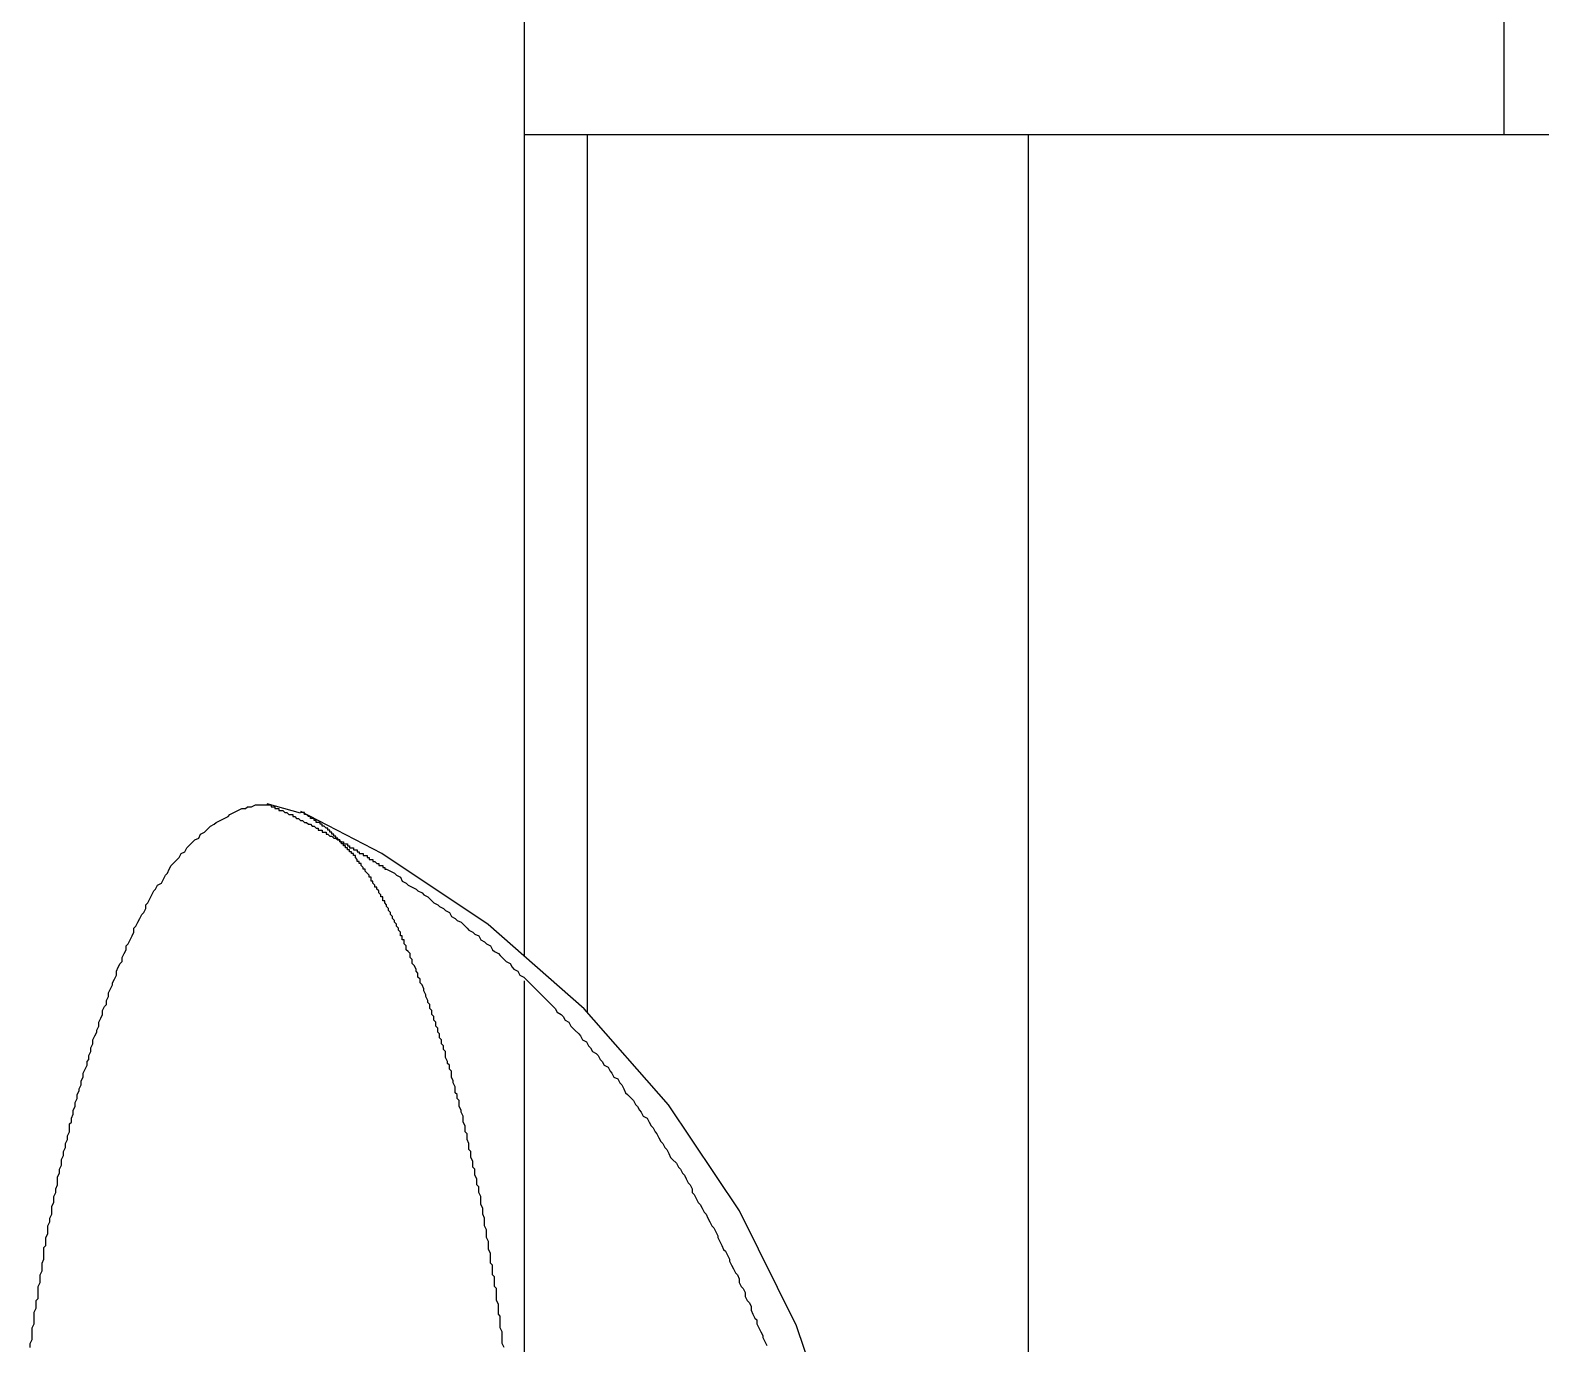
# Paper-space layout '2 DOOR PANEL LAYOUT - A1 Sheet' of a CAD drawing. Extents: x 50 to 825, y 22 to 486.
# Drawn here: x 423.4569 to 423.5573, y 322.9367 to 323.024 of the extents above; entities that cross this region are included whole.
import ezdxf

# ---------------------------------------------------------------- set-up
doc = ezdxf.new("R2010")
doc.units = 0
doc.layers.add('N-EQPM', color=3, linetype='Continuous', lineweight=25)

psp = doc.layouts.new('2 DOOR PANEL LAYOUT - A1 Sheet')

# ---------------------------------------------------------------- linework, layer by layer
at = {"layer": 'N-EQPM', "linetype": 'Continuous'}
for p, q in [((423.48973, 322.96246), (423.48973, 325.05495)), ((423.55482, 323.01707), (423.55482, 325.00044)), ((423.48975, 323.01707), (423.65893, 323.01707)), ((423.4939, 323.01707), (423.4939, 322.95875)), ((423.52323, 322.80885), (423.52323, 323.01707)), ((423.47486, 322.97198), (423.47264, 322.97259)), ((423.48027, 322.96928), (423.47487, 322.97208)), ((423.48973, 322.86509), (423.48973, 322.96083))]:
    psp.add_line(p, q, dxfattribs=at)
psp.add_lwpolyline([(423.51221, 322.9215), (423.51054, 322.92985), (423.5078, 322.93791), (423.50403, 322.94554), (423.4993, 322.9526), (423.4937, 322.95898), (423.48733, 322.96457), (423.48027, 322.96928)], dxfattribs=at)
at = {"layer": 'N-EQPM'}
for points in [[(423.4569, 322.93648, 0), (423.4569, 322.93674, 0), (423.45703, 322.937, 0), (423.45703, 322.93726, 0), (423.45703, 322.93752, 0), (423.45703, 322.93778, 0), (423.45716, 322.93804, 0), (423.45716, 322.9383, 0), (423.45716, 322.93856, 0), (423.45716, 322.93882, 0), (423.45729, 322.93908, 0), (423.45729, 322.93934, 0), (423.45729, 322.9396, 0), (423.45742, 322.93973, 0), (423.45742, 322.93999, 0), (423.45742, 322.94025, 0), (423.45742, 322.94052, 0), (423.45755, 322.94078, 0), (423.45755, 322.94104, 0), (423.45755, 322.9413, 0), (423.45768, 322.94156, 0), (423.45768, 322.94182, 0), (423.45768, 322.94208, 0), (423.45781, 322.94234, 0), (423.45781, 322.9426, 0), (423.45781, 322.94286, 0), (423.45781, 322.94312, 0), (423.45794, 322.94325, 0), (423.45794, 322.94351, 0), (423.45794, 322.94377, 0), (423.45807, 322.94403, 0), (423.45807, 322.94429, 0), (423.45807, 322.94455, 0), (423.4582, 322.94481, 0), (423.4582, 322.94507, 0), (423.45833, 322.94533, 0), (423.45833, 322.94559, 0), (423.45833, 322.94585, 0), (423.45846, 322.94611, 0), (423.45846, 322.94624, 0), (423.45846, 322.9465, 0), (423.45859, 322.94676, 0), (423.45859, 322.94702, 0), (423.45872, 322.94728, 0), (423.45872, 322.94754, 0), (423.45872, 322.9478, 0), (423.45885, 322.94806, 0), (423.45885, 322.94832, 0), (423.45898, 322.94858, 0), (423.45898, 322.94884, 0), (423.45898, 322.94897, 0), (423.45911, 322.94923, 0), (423.45911, 322.94949, 0), (423.45924, 322.94976, 0), (423.45924, 322.95002, 0), (423.45937, 322.95028, 0), (423.45937, 322.95054, 0), (423.4595, 322.9508, 0), (423.4595, 322.95106, 0), (423.4595, 322.95132, 0), (423.45963, 322.95145, 0), (423.45963, 322.95171, 0), (423.45976, 322.95197, 0), (423.45976, 322.95223, 0), (423.45989, 322.95249, 0), (423.45989, 322.95275, 0), (423.46002, 322.95301, 0), (423.46002, 322.95327, 0), (423.46015, 322.95353, 0), (423.46015, 322.95366, 0), (423.46028, 322.95392, 0), (423.46028, 322.95418, 0), (423.46041, 322.95444, 0), (423.46041, 322.9547, 0), (423.46054, 322.95496, 0), (423.46067, 322.95522, 0), (423.46067, 322.95548, 0), (423.4608, 322.95561, 0), (423.4608, 322.95587, 0), (423.46093, 322.95613, 0), (423.46093, 322.95639, 0), (423.46106, 322.95665, 0), (423.46106, 322.95691, 0), (423.46119, 322.95717, 0), (423.46132, 322.95743, 0), (423.46132, 322.95756, 0), (423.46145, 322.95782, 0), (423.46145, 322.95808, 0), (423.46158, 322.95834, 0), (423.46171, 322.9586, 0), (423.46171, 322.95887, 0), (423.46184, 322.95913, 0), (423.46197, 322.95926, 0), (423.46197, 322.95952, 0), (423.4621, 322.95978, 0), (423.4621, 322.96004, 0), (423.46223, 322.9603, 0), (423.46236, 322.96056, 0), (423.46236, 322.96069, 0), (423.46249, 322.96095, 0), (423.46262, 322.96121, 0), (423.46262, 322.96147, 0), (423.46275, 322.96173, 0), (423.46288, 322.96199, 0), (423.46301, 322.96212, 0), (423.46301, 322.96238, 0), (423.46314, 322.96264, 0), (423.46327, 322.9629, 0), (423.46327, 322.96316, 0), (423.4634, 322.96329, 0), (423.46353, 322.96355, 0), (423.46366, 322.96381, 0), (423.46379, 322.96407, 0), (423.46379, 322.96433, 0), (423.46392, 322.96446, 0), (423.46405, 322.96472, 0), (423.46418, 322.96498, 0), (423.46431, 322.96524, 0), (423.46444, 322.96537, 0), (423.46458, 322.96563, 0), (423.46458, 322.96589, 0), (423.46471, 322.96602, 0), (423.46484, 322.96628, 0), (423.46497, 322.96654, 0), (423.4651, 322.9668, 0), (423.46523, 322.96693, 0), (423.46536, 322.96719, 0), (423.46562, 322.96732, 0), (423.46575, 322.96758, 0), (423.46588, 322.96785, 0), (423.46601, 322.96798, 0), (423.46614, 322.96824, 0), (423.46627, 322.9685, 0), (423.4664, 322.96863, 0), (423.46666, 322.96889, 0), (423.46679, 322.96902, 0), (423.46692, 322.96928, 0), (423.46718, 322.96941, 0), (423.46731, 322.96967, 0), (423.46744, 322.9698, 0), (423.4677, 322.97006, 0), (423.46783, 322.97019, 0), (423.46809, 322.97032, 0), (423.46822, 322.97058, 0), (423.46848, 322.97071, 0), (423.46874, 322.97097, 0), (423.46887, 322.9711, 0), (423.46913, 322.97123, 0), (423.46926, 322.97136, 0), (423.46952, 322.97149, 0), (423.46978, 322.97162, 0), (423.47004, 322.97175, 0), (423.47017, 322.97188, 0), (423.47043, 322.97201, 0), (423.47069, 322.97214, 0), (423.47095, 322.97227, 0), (423.47121, 322.97227, 0), (423.47134, 322.9724, 0), (423.4716, 322.9724, 0), (423.47186, 322.97253, 0), (423.47212, 322.97253, 0), (423.47238, 322.97253, 0), (423.47264, 322.97253, 0)], [(423.47264, 322.97253, 0), (423.47264, 322.97253, 0), (423.47277, 322.97253, 0), (423.47277, 322.97253, 0), (423.47277, 322.97253, 0), (423.4729, 322.97253, 0), (423.4729, 322.97253, 0), (423.4729, 322.9724, 0), (423.47303, 322.9724, 0), (423.47303, 322.9724, 0), (423.47303, 322.9724, 0), (423.47316, 322.9724, 0), (423.47316, 322.9724, 0), (423.47316, 322.9724, 0), (423.47316, 322.97227, 0), (423.47329, 322.97227, 0), (423.47329, 322.97227, 0), (423.47329, 322.97227, 0), (423.47342, 322.97227, 0), (423.47342, 322.97227, 0), (423.47342, 322.97214, 0), (423.47355, 322.97214, 0), (423.47355, 322.97214, 0), (423.47355, 322.97214, 0), (423.47369, 322.97214, 0), (423.47369, 322.97214, 0), (423.47369, 322.97214, 0), (423.47382, 322.97201, 0), (423.47382, 322.97201, 0), (423.47382, 322.97201, 0), (423.47395, 322.97201, 0), (423.47395, 322.97201, 0), (423.47395, 322.97201, 0), (423.47408, 322.97188, 0), (423.47408, 322.97188, 0), (423.47408, 322.97188, 0), (423.47421, 322.97188, 0), (423.47421, 322.97188, 0), (423.47421, 322.97188, 0), (423.47434, 322.97188, 0), (423.47434, 322.97175, 0), (423.47434, 322.97175, 0), (423.47434, 322.97175, 0), (423.47447, 322.97175, 0), (423.47447, 322.97175, 0), (423.47447, 322.97175, 0), (423.4746, 322.97162, 0), (423.4746, 322.97162, 0), (423.4746, 322.97162, 0), (423.47473, 322.97162, 0), (423.47473, 322.97162, 0), (423.47473, 322.97162, 0), (423.47486, 322.97149, 0), (423.47486, 322.97149, 0), (423.47486, 322.97149, 0), (423.47499, 322.97149, 0), (423.47499, 322.97149, 0), (423.47499, 322.97149, 0), (423.47512, 322.97136, 0), (423.47512, 322.97136, 0), (423.47512, 322.97136, 0), (423.47525, 322.97136, 0), (423.47525, 322.97136, 0), (423.47525, 322.97136, 0), (423.47525, 322.97136, 0), (423.47538, 322.97123, 0), (423.47538, 322.97123, 0), (423.47538, 322.97123, 0), (423.47551, 322.97123, 0), (423.47551, 322.97123, 0), (423.47551, 322.97123, 0), (423.47564, 322.9711, 0), (423.47564, 322.9711, 0), (423.47564, 322.9711, 0), (423.47577, 322.9711, 0), (423.47577, 322.9711, 0), (423.47577, 322.9711, 0), (423.4759, 322.97097, 0), (423.4759, 322.97097, 0), (423.4759, 322.97097, 0), (423.47603, 322.97097, 0), (423.47603, 322.97097, 0), (423.47603, 322.97097, 0), (423.47603, 322.97084, 0), (423.47616, 322.97084, 0), (423.47616, 322.97084, 0), (423.47616, 322.97084, 0), (423.47629, 322.97084, 0), (423.47629, 322.97084, 0), (423.47629, 322.97071, 0), (423.47642, 322.97071, 0), (423.47642, 322.97071, 0), (423.47642, 322.97071, 0), (423.47655, 322.97071, 0), (423.47655, 322.97071, 0), (423.47655, 322.97058, 0), (423.47668, 322.97058, 0), (423.47668, 322.97058, 0), (423.47668, 322.97058, 0), (423.47668, 322.97058, 0), (423.47681, 322.97045, 0), (423.47681, 322.97045, 0), (423.47681, 322.97045, 0), (423.47694, 322.97045, 0), (423.47694, 322.97045, 0), (423.47694, 322.97045, 0), (423.47707, 322.97032, 0), (423.47707, 322.97032, 0), (423.47707, 322.97032, 0), (423.4772, 322.97032, 0), (423.4772, 322.97032, 0), (423.4772, 322.97032, 0), (423.47733, 322.97019, 0), (423.47733, 322.97019, 0), (423.47733, 322.97019, 0), (423.47733, 322.97019, 0), (423.47746, 322.97019, 0), (423.47746, 322.97019, 0), (423.47746, 322.97006, 0), (423.47759, 322.97006, 0), (423.47759, 322.97006, 0), (423.47759, 322.97006, 0), (423.47772, 322.97006, 0), (423.47772, 322.96993, 0), (423.47772, 322.96993, 0), (423.47785, 322.96993, 0), (423.47785, 322.96993, 0), (423.47785, 322.96993, 0)], [(423.47785, 322.9698, 0), (423.47785, 322.9698, 0), (423.47785, 322.9698, 0), (423.47772, 322.9698, 0), (423.47772, 322.9698, 0), (423.47772, 322.96993, 0), (423.47772, 322.96993, 0), (423.47772, 322.96993, 0), (423.47772, 322.96993, 0), (423.47772, 322.96993, 0), (423.47772, 322.96993, 0), (423.47759, 322.96993, 0), (423.47759, 322.96993, 0), (423.47759, 322.97006, 0), (423.47759, 322.97006, 0), (423.47759, 322.97006, 0), (423.47759, 322.97006, 0), (423.47759, 322.97006, 0), (423.47759, 322.97006, 0), (423.47746, 322.97006, 0), (423.47746, 322.97019, 0), (423.47746, 322.97019, 0), (423.47746, 322.97019, 0), (423.47746, 322.97019, 0), (423.47746, 322.97019, 0), (423.47746, 322.97019, 0), (423.47746, 322.97019, 0), (423.47733, 322.97019, 0), (423.47733, 322.97032, 0), (423.47733, 322.97032, 0), (423.47733, 322.97032, 0), (423.47733, 322.97032, 0), (423.47733, 322.97032, 0), (423.47733, 322.97032, 0), (423.47733, 322.97032, 0), (423.4772, 322.97032, 0), (423.4772, 322.97032, 0), (423.4772, 322.97045, 0), (423.4772, 322.97045, 0), (423.4772, 322.97045, 0), (423.4772, 322.97045, 0), (423.4772, 322.97045, 0), (423.47707, 322.97045, 0), (423.47707, 322.97045, 0), (423.47707, 322.97045, 0), (423.47707, 322.97058, 0), (423.47707, 322.97058, 0), (423.47707, 322.97058, 0), (423.47707, 322.97058, 0), (423.47707, 322.97058, 0), (423.47694, 322.97058, 0), (423.47694, 322.97058, 0), (423.47694, 322.97058, 0), (423.47694, 322.97071, 0), (423.47694, 322.97071, 0), (423.47694, 322.97071, 0), (423.47694, 322.97071, 0), (423.47681, 322.97071, 0), (423.47681, 322.97071, 0), (423.47681, 322.97071, 0), (423.47681, 322.97071, 0), (423.47681, 322.97071, 0), (423.47681, 322.97084, 0), (423.47681, 322.97084, 0), (423.47668, 322.97084, 0), (423.47668, 322.97084, 0), (423.47668, 322.97084, 0), (423.47668, 322.97084, 0), (423.47668, 322.97084, 0), (423.47668, 322.97084, 0), (423.47668, 322.97097, 0), (423.47668, 322.97097, 0), (423.47655, 322.97097, 0), (423.47655, 322.97097, 0), (423.47655, 322.97097, 0), (423.47655, 322.97097, 0), (423.47655, 322.97097, 0), (423.47655, 322.97097, 0), (423.47655, 322.97097, 0), (423.47642, 322.9711, 0), (423.47642, 322.9711, 0), (423.47642, 322.9711, 0), (423.47642, 322.9711, 0), (423.47642, 322.9711, 0), (423.47642, 322.9711, 0), (423.47642, 322.9711, 0), (423.47629, 322.9711, 0), (423.47629, 322.9711, 0), (423.47629, 322.97123, 0), (423.47629, 322.97123, 0), (423.47629, 322.97123, 0), (423.47629, 322.97123, 0), (423.47629, 322.97123, 0), (423.47616, 322.97123, 0), (423.47616, 322.97123, 0), (423.47616, 322.97123, 0), (423.47616, 322.97123, 0), (423.47616, 322.97136, 0), (423.47616, 322.97136, 0), (423.47616, 322.97136, 0), (423.47603, 322.97136, 0), (423.47603, 322.97136, 0), (423.47603, 322.97136, 0), (423.47603, 322.97136, 0), (423.47603, 322.97136, 0), (423.47603, 322.97136, 0), (423.4759, 322.97136, 0), (423.4759, 322.97149, 0), (423.4759, 322.97149, 0), (423.4759, 322.97149, 0), (423.4759, 322.97149, 0), (423.4759, 322.97149, 0), (423.4759, 322.97149, 0), (423.47577, 322.97149, 0), (423.47577, 322.97149, 0), (423.47577, 322.97149, 0), (423.47577, 322.97149, 0), (423.47577, 322.97162, 0), (423.47577, 322.97162, 0), (423.47577, 322.97162, 0), (423.47564, 322.97162, 0), (423.47564, 322.97162, 0), (423.47564, 322.97162, 0), (423.47564, 322.97162, 0), (423.47564, 322.97162, 0), (423.47564, 322.97162, 0), (423.47551, 322.97162, 0), (423.47551, 322.97162, 0), (423.47551, 322.97175, 0), (423.47551, 322.97175, 0), (423.47551, 322.97175, 0), (423.47551, 322.97175, 0), (423.47551, 322.97175, 0), (423.47538, 322.97175, 0), (423.47538, 322.97175, 0), (423.47538, 322.97175, 0), (423.47538, 322.97175, 0), (423.47538, 322.97175, 0), (423.47538, 322.97175, 0), (423.47525, 322.97188, 0), (423.47525, 322.97188, 0), (423.47525, 322.97188, 0), (423.47525, 322.97188, 0), (423.47525, 322.97188, 0), (423.47525, 322.97188, 0), (423.47525, 322.97188, 0), (423.47512, 322.97188, 0), (423.47512, 322.97188, 0), (423.47512, 322.97188, 0), (423.47512, 322.97188, 0), (423.47512, 322.97188, 0), (423.47512, 322.97201, 0), (423.47499, 322.97201, 0), (423.47499, 322.97201, 0), (423.47499, 322.97201, 0), (423.47499, 322.97201, 0), (423.47499, 322.97201, 0), (423.47499, 322.97201, 0), (423.47486, 322.97201, 0), (423.47486, 322.97201, 0)], [(423.47785, 322.96993, 0), (423.47785, 322.96993, 0), (423.47798, 322.96993, 0), (423.47798, 322.9698, 0), (423.47798, 322.9698, 0), (423.47798, 322.9698, 0), (423.47798, 322.9698, 0), (423.47798, 322.9698, 0), (423.47811, 322.9698, 0), (423.47811, 322.9698, 0), (423.47811, 322.9698, 0), (423.47811, 322.9698, 0), (423.47811, 322.9698, 0), (423.47811, 322.96967, 0), (423.47824, 322.96967, 0), (423.47824, 322.96967, 0), (423.47824, 322.96967, 0), (423.47824, 322.96967, 0), (423.47824, 322.96967, 0), (423.47824, 322.96967, 0), (423.47837, 322.96967, 0), (423.47837, 322.96967, 0), (423.47837, 322.96967, 0), (423.47837, 322.96954, 0), (423.47837, 322.96954, 0), (423.47837, 322.96954, 0), (423.4785, 322.96954, 0), (423.4785, 322.96954, 0), (423.4785, 322.96954, 0), (423.4785, 322.96954, 0), (423.4785, 322.96954, 0), (423.4785, 322.96954, 0), (423.47863, 322.96954, 0), (423.47863, 322.96941, 0), (423.47863, 322.96941, 0), (423.47863, 322.96941, 0), (423.47863, 322.96941, 0), (423.47863, 322.96941, 0), (423.47876, 322.96941, 0), (423.47876, 322.96941, 0), (423.47876, 322.96941, 0), (423.47876, 322.96941, 0), (423.47876, 322.96941, 0), (423.47876, 322.96928, 0), (423.47889, 322.96928, 0), (423.47889, 322.96928, 0), (423.47889, 322.96928, 0), (423.47889, 322.96928, 0), (423.47889, 322.96928, 0), (423.47889, 322.96928, 0), (423.47902, 322.96928, 0), (423.47902, 322.96928, 0), (423.47902, 322.96928, 0), (423.47902, 322.96915, 0), (423.47902, 322.96915, 0), (423.47902, 322.96915, 0), (423.47915, 322.96915, 0), (423.47915, 322.96915, 0), (423.47915, 322.96915, 0), (423.47915, 322.96915, 0), (423.47915, 322.96915, 0), (423.47915, 322.96915, 0), (423.47928, 322.96915, 0), (423.47928, 322.96902, 0), (423.47928, 322.96902, 0), (423.47928, 322.96902, 0), (423.47928, 322.96902, 0), (423.47928, 322.96902, 0), (423.47941, 322.96902, 0), (423.47941, 322.96902, 0), (423.47941, 322.96902, 0), (423.47941, 322.96902, 0), (423.47941, 322.96902, 0), (423.47941, 322.96889, 0), (423.47954, 322.96889, 0), (423.47954, 322.96889, 0), (423.47954, 322.96889, 0), (423.47954, 322.96889, 0), (423.47954, 322.96889, 0), (423.47954, 322.96889, 0), (423.47967, 322.96889, 0), (423.47967, 322.96889, 0), (423.47967, 322.96876, 0), (423.47967, 322.96876, 0), (423.47967, 322.96876, 0), (423.47967, 322.96876, 0), (423.4798, 322.96876, 0), (423.4798, 322.96876, 0), (423.4798, 322.96876, 0), (423.4798, 322.96876, 0), (423.4798, 322.96876, 0), (423.4798, 322.96876, 0), (423.47993, 322.96863, 0), (423.47993, 322.96863, 0), (423.47993, 322.96863, 0), (423.47993, 322.96863, 0), (423.47993, 322.96863, 0), (423.47993, 322.96863, 0), (423.48006, 322.96863, 0), (423.48006, 322.96863, 0), (423.48006, 322.96863, 0), (423.48006, 322.96863, 0), (423.48006, 322.9685, 0), (423.48006, 322.9685, 0), (423.48019, 322.9685, 0), (423.48019, 322.9685, 0), (423.48019, 322.9685, 0), (423.48019, 322.9685, 0), (423.48019, 322.9685, 0), (423.48019, 322.9685, 0), (423.48032, 322.9685, 0), (423.48032, 322.96837, 0), (423.48032, 322.96837, 0), (423.48032, 322.96837, 0), (423.48032, 322.96837, 0), (423.48032, 322.96837, 0), (423.48045, 322.96837, 0), (423.48045, 322.96837, 0), (423.48045, 322.96837, 0), (423.48045, 322.96837, 0), (423.48045, 322.96837, 0), (423.48045, 322.96824, 0), (423.48058, 322.96824, 0), (423.48058, 322.96824, 0), (423.48058, 322.96824, 0), (423.48058, 322.96824, 0), (423.48058, 322.96824, 0), (423.48058, 322.96824, 0)], [(423.48175, 322.96355, 0), (423.48162, 322.96355, 0), (423.48162, 322.96368, 0), (423.48162, 322.96368, 0), (423.48162, 322.96368, 0), (423.48162, 322.96381, 0), (423.48149, 322.96381, 0), (423.48149, 322.96394, 0), (423.48149, 322.96394, 0), (423.48149, 322.96394, 0), (423.48149, 322.96407, 0), (423.48149, 322.96407, 0), (423.48136, 322.9642, 0), (423.48136, 322.9642, 0), (423.48136, 322.9642, 0), (423.48136, 322.96433, 0), (423.48136, 322.96433, 0), (423.48123, 322.96446, 0), (423.48123, 322.96446, 0), (423.48123, 322.96446, 0), (423.48123, 322.96459, 0), (423.48123, 322.96459, 0), (423.4811, 322.96472, 0), (423.4811, 322.96472, 0), (423.4811, 322.96485, 0), (423.4811, 322.96485, 0), (423.4811, 322.96485, 0), (423.48097, 322.96498, 0), (423.48097, 322.96498, 0), (423.48097, 322.96511, 0), (423.48097, 322.96511, 0), (423.48097, 322.96511, 0), (423.48084, 322.96524, 0), (423.48084, 322.96524, 0), (423.48084, 322.96537, 0), (423.48084, 322.96537, 0), (423.48084, 322.96537, 0), (423.48071, 322.9655, 0), (423.48071, 322.9655, 0), (423.48071, 322.96563, 0), (423.48071, 322.96563, 0), (423.48071, 322.96563, 0), (423.48058, 322.96576, 0), (423.48058, 322.96576, 0), (423.48058, 322.96589, 0), (423.48058, 322.96589, 0), (423.48058, 322.96589, 0), (423.48045, 322.96602, 0), (423.48045, 322.96602, 0), (423.48045, 322.96615, 0), (423.48045, 322.96615, 0), (423.48032, 322.96615, 0), (423.48032, 322.96628, 0), (423.48032, 322.96628, 0), (423.48032, 322.96628, 0), (423.48032, 322.96641, 0), (423.48019, 322.96641, 0), (423.48019, 322.96654, 0), (423.48019, 322.96654, 0), (423.48019, 322.96654, 0), (423.48006, 322.96667, 0), (423.48006, 322.96667, 0), (423.48006, 322.9668, 0), (423.48006, 322.9668, 0), (423.48006, 322.9668, 0), (423.47993, 322.96693, 0), (423.47993, 322.96693, 0), (423.47993, 322.96706, 0), (423.47993, 322.96706, 0), (423.4798, 322.96706, 0), (423.4798, 322.96719, 0), (423.4798, 322.96719, 0), (423.4798, 322.96719, 0), (423.47967, 322.96732, 0), (423.47967, 322.96732, 0), (423.47967, 322.96745, 0), (423.47967, 322.96745, 0), (423.47954, 322.96745, 0), (423.47954, 322.96758, 0), (423.47954, 322.96758, 0), (423.47954, 322.96758, 0), (423.47954, 322.96771, 0), (423.47941, 322.96771, 0), (423.47941, 322.96785, 0), (423.47941, 322.96785, 0), (423.47941, 322.96785, 0), (423.47928, 322.96798, 0), (423.47928, 322.96798, 0), (423.47928, 322.96798, 0), (423.47915, 322.96811, 0), (423.47915, 322.96811, 0), (423.47915, 322.96824, 0), (423.47915, 322.96824, 0), (423.47902, 322.96824, 0), (423.47902, 322.96837, 0), (423.47902, 322.96837, 0), (423.47902, 322.96837, 0), (423.47889, 322.9685, 0), (423.47889, 322.9685, 0), (423.47889, 322.9685, 0), (423.47889, 322.96863, 0), (423.47876, 322.96863, 0), (423.47876, 322.96863, 0), (423.47876, 322.96876, 0), (423.47863, 322.96876, 0), (423.47863, 322.96889, 0), (423.47863, 322.96889, 0), (423.47863, 322.96889, 0), (423.4785, 322.96902, 0), (423.4785, 322.96902, 0), (423.4785, 322.96902, 0), (423.4785, 322.96915, 0), (423.47837, 322.96915, 0), (423.47837, 322.96915, 0), (423.47837, 322.96928, 0), (423.47824, 322.96928, 0), (423.47824, 322.96928, 0), (423.47824, 322.96941, 0), (423.47824, 322.96941, 0), (423.47811, 322.96941, 0), (423.47811, 322.96954, 0), (423.47811, 322.96954, 0), (423.47798, 322.96954, 0), (423.47798, 322.96967, 0), (423.47798, 322.96967, 0), (423.47785, 322.96967, 0), (423.47785, 322.9698, 0), (423.47785, 322.9698, 0)], [(423.48058, 322.96824, 0), (423.48084, 322.96811, 0), (423.4811, 322.96798, 0), (423.48123, 322.96785, 0), (423.48149, 322.96771, 0), (423.48162, 322.96745, 0), (423.48188, 322.96732, 0), (423.48201, 322.96719, 0), (423.48227, 322.96706, 0), (423.48253, 322.96693, 0), (423.48266, 322.9668, 0), (423.48293, 322.96667, 0), (423.48306, 322.96654, 0), (423.48332, 322.96641, 0), (423.48345, 322.96628, 0), (423.48371, 322.96602, 0), (423.48397, 322.96589, 0), (423.4841, 322.96576, 0), (423.48436, 322.96563, 0), (423.48449, 322.9655, 0), (423.48475, 322.96537, 0), (423.48488, 322.96511, 0), (423.48514, 322.96498, 0), (423.48527, 322.96485, 0), (423.48553, 322.96472, 0), (423.48566, 322.96459, 0), (423.48592, 322.96433, 0), (423.48605, 322.9642, 0), (423.48631, 322.96407, 0), (423.48644, 322.96394, 0), (423.4867, 322.96381, 0), (423.48683, 322.96355, 0), (423.48709, 322.96342, 0), (423.48722, 322.96329, 0), (423.48748, 322.96316, 0), (423.48761, 322.9629, 0), (423.48774, 322.96277, 0), (423.488, 322.96264, 0), (423.48813, 322.96251, 0), (423.48839, 322.96225, 0), (423.48852, 322.96212, 0), (423.48878, 322.96199, 0), (423.48891, 322.96173, 0), (423.48904, 322.9616, 0), (423.4893, 322.96147, 0), (423.48943, 322.96121, 0), (423.48969, 322.96108, 0), (423.48982, 322.96095, 0), (423.48995, 322.96082, 0), (423.49021, 322.96056, 0), (423.49034, 322.96043, 0), (423.4906, 322.96017, 0), (423.49073, 322.96004, 0), (423.49086, 322.95991, 0), (423.49112, 322.95965, 0), (423.49125, 322.95952, 0), (423.49138, 322.95939, 0), (423.49164, 322.95913, 0), (423.49177, 322.959, 0), (423.4919, 322.95874, 0), (423.49217, 322.9586, 0), (423.4923, 322.95847, 0), (423.49243, 322.95821, 0), (423.49269, 322.95808, 0), (423.49282, 322.95782, 0), (423.49295, 322.95769, 0), (423.49308, 322.95756, 0), (423.49334, 322.9573, 0), (423.49347, 322.95717, 0), (423.4936, 322.95691, 0), (423.49386, 322.95678, 0), (423.49399, 322.95652, 0), (423.49412, 322.95639, 0), (423.49425, 322.95613, 0), (423.49451, 322.956, 0), (423.49464, 322.95587, 0), (423.49477, 322.95561, 0), (423.4949, 322.95548, 0), (423.49503, 322.95522, 0), (423.49529, 322.95509, 0), (423.49542, 322.95483, 0), (423.49555, 322.9547, 0), (423.49568, 322.95444, 0), (423.49594, 322.95431, 0), (423.49607, 322.95405, 0), (423.4962, 322.95392, 0), (423.49633, 322.95366, 0), (423.49646, 322.9534, 0), (423.49659, 322.95327, 0), (423.49685, 322.95301, 0), (423.49698, 322.95288, 0), (423.49711, 322.95262, 0), (423.49724, 322.95249, 0), (423.49737, 322.95223, 0), (423.4975, 322.9521, 0), (423.49763, 322.95184, 0), (423.49789, 322.95171, 0), (423.49802, 322.95145, 0), (423.49815, 322.95119, 0), (423.49828, 322.95106, 0), (423.49841, 322.9508, 0), (423.49854, 322.95067, 0), (423.49867, 322.95041, 0), (423.4988, 322.95015, 0), (423.49893, 322.95002, 0), (423.49906, 322.94976, 0), (423.49919, 322.94963, 0), (423.49932, 322.94936, 0), (423.49945, 322.9491, 0), (423.49958, 322.94897, 0), (423.49984, 322.94871, 0), (423.49997, 322.94845, 0), (423.5001, 322.94832, 0), (423.50023, 322.94806, 0), (423.50036, 322.94793, 0), (423.50049, 322.94767, 0), (423.50062, 322.94741, 0), (423.50075, 322.94728, 0), (423.50088, 322.94702, 0), (423.50088, 322.94676, 0), (423.50101, 322.94663, 0), (423.50115, 322.94637, 0), (423.50128, 322.94611, 0), (423.50141, 322.94598, 0), (423.50154, 322.94572, 0), (423.50167, 322.94546, 0), (423.5018, 322.94533, 0), (423.50193, 322.94507, 0), (423.50206, 322.94481, 0), (423.50219, 322.94455, 0), (423.50232, 322.94442, 0), (423.50245, 322.94416, 0), (423.50258, 322.9439, 0), (423.50258, 322.94377, 0), (423.50271, 322.94351, 0), (423.50284, 322.94325, 0), (423.50297, 322.94299, 0), (423.5031, 322.94286, 0), (423.50323, 322.9426, 0), (423.50336, 322.94234, 0), (423.50336, 322.94221, 0), (423.50349, 322.94195, 0), (423.50362, 322.94169, 0), (423.50375, 322.94143, 0), (423.50388, 322.9413, 0), (423.50401, 322.94104, 0), (423.50401, 322.94078, 0), (423.50414, 322.94052, 0), (423.50427, 322.94039, 0), (423.5044, 322.94012, 0), (423.5044, 322.93986, 0), (423.50453, 322.9396, 0), (423.50466, 322.93947, 0), (423.50479, 322.93921, 0), (423.50479, 322.93895, 0), (423.50492, 322.93869, 0), (423.50505, 322.93843, 0), (423.50518, 322.9383, 0), (423.50518, 322.93804, 0), (423.50531, 322.93778, 0), (423.50544, 322.93752, 0), (423.50557, 322.93726, 0), (423.50557, 322.93713, 0), (423.5057, 322.93687, 0), (423.50583, 322.93661, 0)], [(423.48839, 322.93648, 0), (423.48826, 322.93674, 0), (423.48826, 322.937, 0), (423.48826, 322.93713, 0), (423.48826, 322.93739, 0), (423.48826, 322.93752, 0), (423.48813, 322.93778, 0), (423.48813, 322.93791, 0), (423.48813, 322.93817, 0), (423.48813, 322.9383, 0), (423.48813, 322.93856, 0), (423.488, 322.93869, 0), (423.488, 322.93895, 0), (423.488, 322.93908, 0), (423.488, 322.93934, 0), (423.48787, 322.9396, 0), (423.48787, 322.93973, 0), (423.48787, 322.93999, 0), (423.48787, 322.94012, 0), (423.48787, 322.94039, 0), (423.48774, 322.94052, 0), (423.48774, 322.94078, 0), (423.48774, 322.94091, 0), (423.48774, 322.94117, 0), (423.48761, 322.9413, 0), (423.48761, 322.94156, 0), (423.48761, 322.94169, 0), (423.48761, 322.94195, 0), (423.48748, 322.94208, 0), (423.48748, 322.94234, 0), (423.48748, 322.9426, 0), (423.48748, 322.94273, 0), (423.48735, 322.94299, 0), (423.48735, 322.94312, 0), (423.48735, 322.94338, 0), (423.48735, 322.94351, 0), (423.48722, 322.94377, 0), (423.48722, 322.9439, 0), (423.48722, 322.94416, 0), (423.48722, 322.94429, 0), (423.48709, 322.94455, 0), (423.48709, 322.94468, 0), (423.48709, 322.94494, 0), (423.48709, 322.94507, 0), (423.48696, 322.94533, 0), (423.48696, 322.94546, 0), (423.48696, 322.94572, 0), (423.48683, 322.94598, 0), (423.48683, 322.94611, 0), (423.48683, 322.94637, 0), (423.48683, 322.9465, 0), (423.4867, 322.94676, 0), (423.4867, 322.94689, 0), (423.4867, 322.94715, 0), (423.48657, 322.94728, 0), (423.48657, 322.94754, 0), (423.48657, 322.94767, 0), (423.48644, 322.94793, 0), (423.48644, 322.94806, 0), (423.48644, 322.94832, 0), (423.48631, 322.94845, 0), (423.48631, 322.94871, 0), (423.48631, 322.94884, 0), (423.48618, 322.9491, 0), (423.48618, 322.94923, 0), (423.48618, 322.94949, 0), (423.48605, 322.94963, 0), (423.48605, 322.94989, 0), (423.48605, 322.95002, 0), (423.48592, 322.95028, 0), (423.48592, 322.95041, 0), (423.48592, 322.95067, 0), (423.48579, 322.9508, 0), (423.48579, 322.95106, 0), (423.48579, 322.95119, 0), (423.48566, 322.95145, 0), (423.48566, 322.95171, 0), (423.48566, 322.95184, 0), (423.48553, 322.9521, 0), (423.48553, 322.95223, 0), (423.4854, 322.95249, 0), (423.4854, 322.95262, 0), (423.4854, 322.95288, 0), (423.48527, 322.95301, 0), (423.48527, 322.95327, 0), (423.48514, 322.9534, 0), (423.48514, 322.95366, 0), (423.48514, 322.95379, 0), (423.48501, 322.95405, 0), (423.48501, 322.95418, 0), (423.48488, 322.95444, 0), (423.48488, 322.95457, 0), (423.48488, 322.95483, 0), (423.48475, 322.95496, 0), (423.48475, 322.95522, 0), (423.48462, 322.95535, 0), (423.48462, 322.95548, 0), (423.48449, 322.95574, 0), (423.48449, 322.95587, 0), (423.48449, 322.95613, 0), (423.48436, 322.95626, 0), (423.48436, 322.95652, 0), (423.48423, 322.95665, 0), (423.48423, 322.95691, 0), (423.4841, 322.95704, 0), (423.4841, 322.9573, 0), (423.48397, 322.95743, 0), (423.48397, 322.95769, 0), (423.48384, 322.95782, 0), (423.48384, 322.95808, 0), (423.48371, 322.95821, 0), (423.48371, 322.95847, 0), (423.48358, 322.9586, 0), (423.48358, 322.95887, 0), (423.48345, 322.959, 0), (423.48345, 322.95926, 0), (423.48332, 322.95939, 0), (423.48332, 322.95952, 0), (423.48319, 322.95978, 0), (423.48319, 322.95991, 0), (423.48306, 322.96017, 0), (423.48306, 322.9603, 0), (423.48293, 322.96056, 0), (423.4828, 322.96069, 0), (423.4828, 322.96095, 0), (423.48266, 322.96108, 0), (423.48266, 322.96134, 0), (423.48253, 322.96147, 0), (423.48253, 322.9616, 0), (423.4824, 322.96186, 0), (423.48227, 322.96199, 0), (423.48227, 322.96225, 0), (423.48214, 322.96238, 0), (423.48214, 322.96264, 0), (423.48201, 322.96277, 0), (423.48188, 322.9629, 0), (423.48188, 322.96316, 0), (423.48175, 322.96329, 0), (423.48175, 322.96355, 0)]]:
    psp.add_polyline3d(points, dxfattribs=at)

doc.saveas('drawing.dxf')
